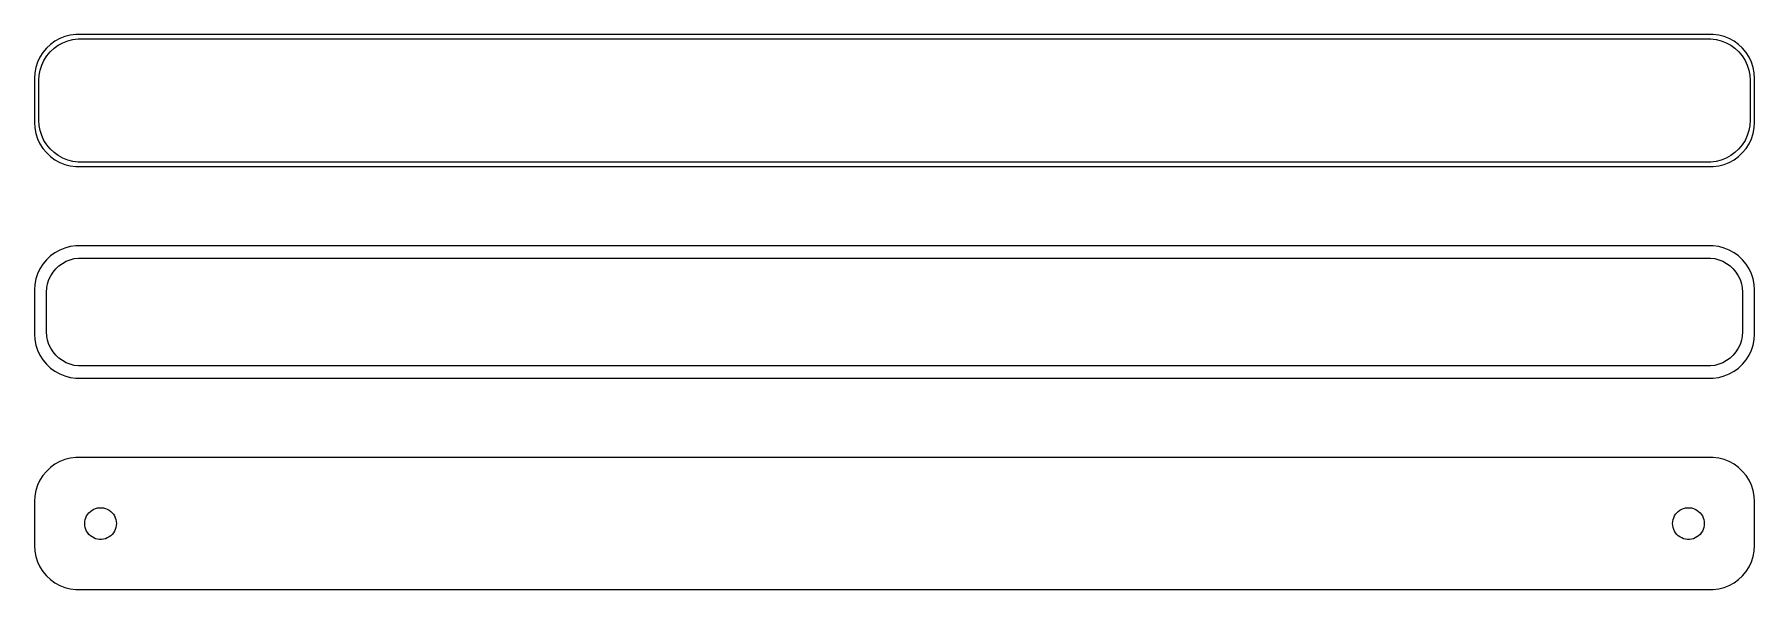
# Model space of a CAD drawing. Header units: metres. Extents: x -98 to 98, y 41 to 103.
import ezdxf

# ---------------------------------------------------------------- set-up
doc = ezdxf.new("R2010")
doc.units = ezdxf.units.M

msp = doc.modelspace()

# ---------------------------------------------------------------- linework, layer by layer
for p, q in [((-93.4369, 103.411), (-94.0451, 103.255)), ((-92.8139, 103.49), (-93.4369, 103.411)), ((92.8139, 103.49), (-92.8139, 103.49)), ((93.4369, 103.411), (92.8139, 103.49)), ((94.0451, 103.255), (93.4369, 103.411)), ((-96.5451, 101.439), (-96.8815, 100.909)), ((-96.1448, 101.923), (-96.5451, 101.439)), ((-95.6871, 102.353), (-96.1448, 101.923)), ((-96.0928, 101.042), (-95.7126, 101.502)), ((-95.7126, 101.502), (-95.2778, 101.91)), ((-95.1791, 102.722), (-95.6871, 102.353)), ((-95.2778, 101.91), (-94.7952, 102.261)), ((-94.6289, 103.024), (-95.1791, 102.722)), ((-94.7952, 102.261), (-94.2724, 102.548)), ((-94.0451, 103.255), (-94.6289, 103.024)), ((-94.2724, 102.548), (-93.7178, 102.768)), ((-93.7178, 102.768), (-93.1401, 102.916)), ((-93.1401, 102.916), (-92.5482, 102.991)), ((-92.5482, 102.991), (92.5482, 102.991)), ((92.5482, 102.991), (93.1401, 102.916)), ((93.1401, 102.916), (93.7178, 102.768)), ((93.7178, 102.768), (94.2724, 102.548)), ((94.6289, 103.024), (94.0451, 103.255)), ((94.2724, 102.548), (94.7952, 102.261)), ((95.1791, 102.722), (94.6289, 103.024)), ((94.7952, 102.261), (95.2778, 101.91)), ((95.6871, 102.353), (95.1791, 102.722)), ((95.2778, 101.91), (95.7126, 101.502)), ((96.1448, 101.923), (95.6871, 102.353)), ((95.7126, 101.502), (96.0928, 101.042)), ((96.5451, 101.439), (96.1448, 101.923)), ((96.8815, 100.909), (96.5451, 101.439)), ((-97.3429, 99.7434), (-97.4606, 99.1267)), ((-97.1489, 100.341), (-97.3429, 99.7434)), ((-96.8815, 100.909), (-97.1489, 100.341)), ((-96.8508, 99.4313), (-96.6664, 99.9986)), ((-96.6664, 99.9986), (-96.4125, 100.538)), ((-96.4125, 100.538), (-96.0928, 101.042)), ((96.0928, 101.042), (96.4125, 100.538)), ((96.4125, 100.538), (96.6664, 99.9986)), ((96.6664, 99.9986), (96.8508, 99.4313)), ((97.1489, 100.341), (96.8815, 100.909)), ((97.3429, 99.7434), (97.1489, 100.341)), ((97.4606, 99.1267), (97.3429, 99.7434)), ((-97.4606, 99.1267), (-97.5, 98.5)), ((-97.5, 98.5), (-97.5, 93.5)), ((-97, 98.25), (-96.9625, 98.8453)), ((-97, 93.75), (-97, 98.25)), ((-96.9625, 98.8453), (-96.8508, 99.4313)), ((96.8508, 99.4313), (96.9625, 98.8453)), ((96.9625, 98.8453), (97, 98.25)), ((97, 98.25), (97, 93.75)), ((97.5, 98.5), (97.4606, 99.1267)), ((97.5, 93.5), (97.5, 98.5)), ((-96.9625, 93.1547), (-97, 93.75)), ((97, 93.75), (96.9625, 93.1547)), ((-97.5, 93.5), (-97.4606, 92.8733)), ((-97.4606, 92.8733), (-97.3429, 92.2566)), ((-97.3429, 92.2566), (-97.1489, 91.6594)), ((-97.1489, 91.6594), (-96.8815, 91.0912)), ((-96.8508, 92.5687), (-96.9625, 93.1547)), ((-96.6664, 92.0014), (-96.8508, 92.5687)), ((-96.4125, 91.4617), (-96.6664, 92.0014)), ((96.6664, 92.0014), (96.4125, 91.4617)), ((96.8508, 92.5687), (96.6664, 92.0014)), ((96.9625, 93.1547), (96.8508, 92.5687)), ((96.8815, 91.0912), (97.1489, 91.6594)), ((97.1489, 91.6594), (97.3429, 92.2566)), ((97.3429, 92.2566), (97.4606, 92.8733)), ((97.4606, 92.8733), (97.5, 93.5)), ((-96.8815, 91.0912), (-96.5451, 90.5611)), ((-96.5451, 90.5611), (-96.1448, 90.0773)), ((-96.0928, 90.958), (-96.4125, 91.4617)), ((-96.1448, 90.0773), (-95.6871, 89.6474)), ((-95.7126, 90.4984), (-96.0928, 90.958)), ((-95.2778, 90.0901), (-95.7126, 90.4984)), ((-94.7952, 89.7395), (-95.2778, 90.0901)), ((-94.2724, 89.4521), (-94.7952, 89.7395)), ((94.7952, 89.7395), (94.2724, 89.4521)), ((95.2778, 90.0901), (94.7952, 89.7395)), ((95.7126, 90.4984), (95.2778, 90.0901)), ((95.6871, 89.6474), (96.1448, 90.0773)), ((96.0928, 90.958), (95.7126, 90.4984)), ((96.4125, 91.4617), (96.0928, 90.958)), ((96.1448, 90.0773), (96.5451, 90.5611)), ((96.5451, 90.5611), (96.8815, 91.0912)), ((-95.6871, 89.6474), (-95.1791, 89.2784)), ((-95.1791, 89.2784), (-94.6289, 88.9759)), ((-94.6289, 88.9759), (-94.0451, 88.7447)), ((-93.7178, 89.2325), (-94.2724, 89.4521)), ((-94.0451, 88.7447), (-93.4369, 88.5886)), ((-93.1401, 89.0841), (-93.7178, 89.2325)), ((-93.4369, 88.5886), (-92.8139, 88.5099)), ((-92.5482, 89.0094), (-93.1401, 89.0841)), ((-92.8139, 88.5099), (92.8139, 88.5099)), ((92.5482, 89.0094), (-92.5482, 89.0094)), ((93.1401, 89.0841), (92.5482, 89.0094)), ((92.8139, 88.5099), (93.4369, 88.5886)), ((93.7178, 89.2325), (93.1401, 89.0841)), ((93.4369, 88.5886), (94.0451, 88.7447)), ((94.2724, 89.4521), (93.7178, 89.2325)), ((94.0451, 88.7447), (94.6289, 88.9759)), ((94.6289, 88.9759), (95.1791, 89.2784)), ((95.1791, 89.2784), (95.6871, 89.6474)), ((-95.6871, 78.3526), (-96.1448, 77.9227)), ((-95.1791, 78.7216), (-95.6871, 78.3526)), ((-94.6289, 79.0241), (-95.1791, 78.7216)), ((-94.0451, 79.2553), (-94.6289, 79.0241)), ((-93.4369, 79.4114), (-94.0451, 79.2553)), ((-93.4457, 77.9301), (-92.9751, 78.0509)), ((-92.8139, 79.4901), (-93.4369, 79.4114)), ((-92.9751, 78.0509), (-92.493, 78.1118)), ((92.8139, 79.4901), (-92.8139, 79.4901)), ((-92.493, 78.1118), (92.493, 78.1118)), ((92.493, 78.1118), (92.9751, 78.0509)), ((93.4369, 79.4114), (92.8139, 79.4901)), ((92.9751, 78.0509), (93.4457, 77.9301)), ((94.0451, 79.2553), (93.4369, 79.4114)), ((94.6289, 79.0241), (94.0451, 79.2553)), ((95.1791, 78.7216), (94.6289, 79.0241)), ((95.6871, 78.3526), (95.1791, 78.7216)), ((96.1448, 77.9227), (95.6871, 78.3526)), ((-97.1489, 76.3406), (-97.3429, 75.7434)), ((-96.8815, 76.9088), (-97.1489, 76.3406)), ((-96.5451, 77.4389), (-96.8815, 76.9088)), ((-96.1448, 77.9227), (-96.5451, 77.4389)), ((-95.8477, 75.6744), (-95.6408, 76.1141)), ((-95.6408, 76.1141), (-95.3805, 76.5244)), ((-95.3805, 76.5244), (-95.0707, 76.8988)), ((-95.0707, 76.8988), (-94.7165, 77.2315)), ((-94.7165, 77.2315), (-94.3234, 77.5171)), ((-94.3234, 77.5171), (-93.8975, 77.7512)), ((-93.8975, 77.7512), (-93.4457, 77.9301)), ((93.4457, 77.9301), (93.8975, 77.7512)), ((93.8975, 77.7512), (94.3234, 77.5171)), ((94.3234, 77.5171), (94.7165, 77.2315)), ((94.7165, 77.2315), (95.0707, 76.8988)), ((95.0707, 76.8988), (95.3805, 76.5244)), ((95.3805, 76.5244), (95.6408, 76.1141)), ((95.6408, 76.1141), (95.8477, 75.6744)), ((96.5451, 77.4389), (96.1448, 77.9227)), ((96.8815, 76.9088), (96.5451, 77.4389)), ((97.1489, 76.3406), (96.8815, 76.9088)), ((97.3429, 75.7434), (97.1489, 76.3406)), ((-97.4606, 75.1267), (-97.5, 74.5)), ((-97.5, 74.5), (-97.5, 69.5)), ((-97.3429, 75.7434), (-97.4606, 75.1267)), ((-96.1195, 74.25), (-96.089, 74.735)), ((-96.1195, 69.75), (-96.1195, 74.25)), ((-96.089, 74.735), (-95.9979, 75.2123)), ((-95.9979, 75.2123), (-95.8477, 75.6744)), ((95.8477, 75.6744), (95.9979, 75.2123)), ((95.9979, 75.2123), (96.089, 74.735)), ((96.089, 74.735), (96.1195, 74.25)), ((96.1195, 74.25), (96.1195, 69.75)), ((97.4606, 75.1267), (97.3429, 75.7434)), ((97.5, 74.5), (97.4606, 75.1267)), ((97.5, 69.5), (97.5, 74.5)), ((-97.5, 69.5), (-97.4606, 68.8733)), ((-97.4606, 68.8733), (-97.3429, 68.2566)), ((-97.3429, 68.2566), (-97.1489, 67.6594)), ((-96.089, 69.265), (-96.1195, 69.75)), ((-95.9979, 68.7877), (-96.089, 69.265)), ((-95.8477, 68.3256), (-95.9979, 68.7877)), ((-95.6408, 67.8859), (-95.8477, 68.3256)), ((95.8477, 68.3256), (95.6408, 67.8859)), ((95.9979, 68.7877), (95.8477, 68.3256)), ((96.089, 69.265), (95.9979, 68.7877)), ((96.1195, 69.75), (96.089, 69.265)), ((97.1489, 67.6594), (97.3429, 68.2566)), ((97.3429, 68.2566), (97.4606, 68.8733)), ((97.4606, 68.8733), (97.5, 69.5)), ((-97.1489, 67.6594), (-96.8815, 67.0912)), ((-96.8815, 67.0912), (-96.5451, 66.5611)), ((-96.5451, 66.5611), (-96.1448, 66.0773)), ((-95.3805, 67.4756), (-95.6408, 67.8859)), ((-95.0707, 67.1012), (-95.3805, 67.4756)), ((-94.7165, 66.7685), (-95.0707, 67.1012)), ((-94.3234, 66.4829), (-94.7165, 66.7685)), ((-93.8975, 66.2488), (-94.3234, 66.4829)), ((94.3234, 66.4829), (93.8975, 66.2488)), ((94.7165, 66.7685), (94.3234, 66.4829)), ((95.0707, 67.1012), (94.7165, 66.7685)), ((95.3805, 67.4756), (95.0707, 67.1012)), ((95.6408, 67.8859), (95.3805, 67.4756)), ((96.1448, 66.0773), (96.5451, 66.5611)), ((96.5451, 66.5611), (96.8815, 67.0912)), ((96.8815, 67.0912), (97.1489, 67.6594)), ((-96.1448, 66.0773), (-95.6871, 65.6474)), ((-95.6871, 65.6474), (-95.1791, 65.2784)), ((-95.1791, 65.2784), (-94.6289, 64.9759)), ((-94.6289, 64.9759), (-94.0451, 64.7447)), ((-94.0451, 64.7447), (-93.4369, 64.5886)), ((-93.4457, 66.0699), (-93.8975, 66.2488)), ((-92.9751, 65.9491), (-93.4457, 66.0699)), ((-93.4369, 64.5886), (-92.8139, 64.5099)), ((-92.493, 65.8882), (-92.9751, 65.9491)), ((-92.8139, 64.5099), (92.8139, 64.5099)), ((92.493, 65.8882), (-92.493, 65.8882)), ((92.9751, 65.9491), (92.493, 65.8882)), ((92.8139, 64.5099), (93.4369, 64.5886)), ((93.4457, 66.0699), (92.9751, 65.9491)), ((93.4369, 64.5886), (94.0451, 64.7447)), ((93.8975, 66.2488), (93.4457, 66.0699)), ((94.0451, 64.7447), (94.6289, 64.9759)), ((94.6289, 64.9759), (95.1791, 65.2784)), ((95.1791, 65.2784), (95.6871, 65.6474)), ((95.6871, 65.6474), (96.1448, 66.0773)), ((-95.1791, 54.7216), (-95.6871, 54.3526)), ((-94.6289, 55.0241), (-95.1791, 54.7216)), ((-94.0451, 55.2553), (-94.6289, 55.0241)), ((-93.4369, 55.4114), (-94.0451, 55.2553)), ((-92.8139, 55.4901), (-93.4369, 55.4114)), ((92.8139, 55.4901), (-92.8139, 55.4901)), ((93.4369, 55.4114), (92.8139, 55.4901)), ((94.0451, 55.2553), (93.4369, 55.4114)), ((94.6289, 55.0241), (94.0451, 55.2553)), ((95.1791, 54.7216), (94.6289, 55.0241)), ((95.6871, 54.3526), (95.1791, 54.7216)), ((-96.8815, 52.9088), (-97.1489, 52.3406)), ((-96.5451, 53.4389), (-96.8815, 52.9088)), ((-96.1448, 53.9227), (-96.5451, 53.4389)), ((-95.6871, 54.3526), (-96.1448, 53.9227)), ((96.1448, 53.9227), (95.6871, 54.3526)), ((96.5451, 53.4389), (96.1448, 53.9227)), ((96.8815, 52.9088), (96.5451, 53.4389)), ((97.1489, 52.3406), (96.8815, 52.9088)), ((-97.4606, 51.1267), (-97.5, 50.5)), ((-97.3429, 51.7434), (-97.4606, 51.1267)), ((-97.1489, 52.3406), (-97.3429, 51.7434)), ((97.3429, 51.7434), (97.1489, 52.3406)), ((97.4606, 51.1267), (97.3429, 51.7434)), ((97.5, 50.5), (97.4606, 51.1267)), ((-97.5, 50.5), (-97.5, 45.5)), ((-91.6736, 48.6626), (-91.5773, 48.8671)), ((-91.5773, 48.8671), (-91.4562, 49.058)), ((-91.4562, 49.058), (-91.3121, 49.2322)), ((-91.3121, 49.2322), (-91.1474, 49.3869)), ((-91.1474, 49.3869), (-90.9645, 49.5198)), ((-90.9645, 49.5198), (-90.7664, 49.6287)), ((-90.7664, 49.6287), (-90.5562, 49.7119)), ((-90.5562, 49.7119), (-90.3373, 49.7681)), ((-90.3373, 49.7681), (-90.113, 49.7964)), ((-90.113, 49.7964), (-89.887, 49.7964)), ((-89.887, 49.7964), (-89.6627, 49.7681)), ((-89.6627, 49.7681), (-89.4438, 49.7119)), ((-89.4438, 49.7119), (-89.2336, 49.6287)), ((-89.2336, 49.6287), (-89.0355, 49.5198)), ((-89.0355, 49.5198), (-88.8526, 49.3869)), ((-88.8526, 49.3869), (-88.6879, 49.2322)), ((-88.6879, 49.2322), (-88.5438, 49.058)), ((-88.5438, 49.058), (-88.4226, 48.8671)), ((-88.4226, 48.8671), (-88.3264, 48.6626)), ((88.3264, 48.6626), (88.4226, 48.8671)), ((88.4226, 48.8671), (88.5438, 49.058)), ((88.5438, 49.058), (88.6879, 49.2322)), ((88.6879, 49.2322), (88.8526, 49.3869)), ((88.8526, 49.3869), (89.0355, 49.5198)), ((89.0355, 49.5198), (89.2336, 49.6287)), ((89.2336, 49.6287), (89.4438, 49.7119)), ((89.4438, 49.7119), (89.6627, 49.7681)), ((89.6627, 49.7681), (89.887, 49.7964)), ((89.887, 49.7964), (90.113, 49.7964)), ((90.113, 49.7964), (90.3373, 49.7681)), ((90.3373, 49.7681), (90.5562, 49.7119)), ((90.5562, 49.7119), (90.7664, 49.6287)), ((90.7664, 49.6287), (90.9645, 49.5198)), ((90.9645, 49.5198), (91.1474, 49.3869)), ((91.1474, 49.3869), (91.3121, 49.2322)), ((91.3121, 49.2322), (91.4562, 49.058)), ((91.4562, 49.058), (91.5773, 48.8671)), ((91.5773, 48.8671), (91.6736, 48.6626)), ((97.5, 45.5), (97.5, 50.5)), ((-91.8, 48), (-91.7858, 48.2256)), ((-91.7858, 47.7744), (-91.8, 48)), ((-91.7858, 48.2256), (-91.7434, 48.4476)), ((-91.7434, 47.5524), (-91.7858, 47.7744)), ((-91.7434, 48.4476), (-91.6736, 48.6626)), ((-91.6736, 47.3374), (-91.7434, 47.5524)), ((-91.5773, 47.1329), (-91.6736, 47.3374)), ((-91.4562, 46.942), (-91.5773, 47.1329)), ((-91.3121, 46.7678), (-91.4562, 46.942)), ((-88.5438, 46.942), (-88.6879, 46.7678)), ((-88.4226, 47.1329), (-88.5438, 46.942)), ((-88.3264, 47.3374), (-88.4226, 47.1329)), ((-88.3264, 48.6626), (-88.2565, 48.4476)), ((-88.2565, 47.5524), (-88.3264, 47.3374)), ((-88.2565, 48.4476), (-88.2142, 48.2256)), ((-88.2142, 47.7744), (-88.2565, 47.5524)), ((-88.2142, 48.2256), (-88.2, 48)), ((-88.2, 48), (-88.2142, 47.7744)), ((88.2, 48), (88.2142, 48.2256)), ((88.2142, 47.7744), (88.2, 48)), ((88.2142, 48.2256), (88.2565, 48.4476)), ((88.2565, 47.5524), (88.2142, 47.7744)), ((88.2565, 48.4476), (88.3264, 48.6626)), ((88.3264, 47.3374), (88.2565, 47.5524)), ((88.4226, 47.1329), (88.3264, 47.3374)), ((88.5438, 46.942), (88.4226, 47.1329)), ((88.6879, 46.7678), (88.5438, 46.942)), ((91.4562, 46.942), (91.3121, 46.7678)), ((91.5773, 47.1329), (91.4562, 46.942)), ((91.6736, 47.3374), (91.5773, 47.1329)), ((91.6736, 48.6626), (91.7434, 48.4476)), ((91.7434, 47.5524), (91.6736, 47.3374)), ((91.7434, 48.4476), (91.7858, 48.2256)), ((91.7858, 47.7744), (91.7434, 47.5524)), ((91.7858, 48.2256), (91.8, 48)), ((91.8, 48), (91.7858, 47.7744)), ((-97.5, 45.5), (-97.4606, 44.8733)), ((-97.4606, 44.8733), (-97.3429, 44.2566)), ((-91.1474, 46.6131), (-91.3121, 46.7678)), ((-90.9645, 46.4802), (-91.1474, 46.6131)), ((-90.7664, 46.3713), (-90.9645, 46.4802)), ((-90.5562, 46.2881), (-90.7664, 46.3713)), ((-90.3373, 46.2319), (-90.5562, 46.2881)), ((-90.113, 46.2036), (-90.3373, 46.2319)), ((-89.887, 46.2036), (-90.113, 46.2036)), ((-89.6627, 46.2319), (-89.887, 46.2036)), ((-89.4438, 46.2881), (-89.6627, 46.2319)), ((-89.2336, 46.3713), (-89.4438, 46.2881)), ((-89.0355, 46.4802), (-89.2336, 46.3713)), ((-88.8526, 46.6131), (-89.0355, 46.4802)), ((-88.6879, 46.7678), (-88.8526, 46.6131)), ((88.8526, 46.6131), (88.6879, 46.7678)), ((89.0355, 46.4802), (88.8526, 46.6131)), ((89.2336, 46.3713), (89.0355, 46.4802)), ((89.4438, 46.2881), (89.2336, 46.3713)), ((89.6627, 46.2319), (89.4438, 46.2881)), ((89.887, 46.2036), (89.6627, 46.2319)), ((90.113, 46.2036), (89.887, 46.2036)), ((90.3373, 46.2319), (90.113, 46.2036)), ((90.5562, 46.2881), (90.3373, 46.2319)), ((90.7664, 46.3713), (90.5562, 46.2881)), ((90.9645, 46.4802), (90.7664, 46.3713)), ((91.1474, 46.6131), (90.9645, 46.4802)), ((91.3121, 46.7678), (91.1474, 46.6131)), ((97.3429, 44.2566), (97.4606, 44.8733)), ((97.4606, 44.8733), (97.5, 45.5)), ((-97.3429, 44.2566), (-97.1489, 43.6594)), ((-97.1489, 43.6594), (-96.8815, 43.0912)), ((-96.8815, 43.0912), (-96.5451, 42.5611)), ((96.5451, 42.5611), (96.8815, 43.0912)), ((96.8815, 43.0912), (97.1489, 43.6594)), ((97.1489, 43.6594), (97.3429, 44.2566)), ((-96.5451, 42.5611), (-96.1448, 42.0773)), ((-96.1448, 42.0773), (-95.6871, 41.6474)), ((-95.6871, 41.6474), (-95.1791, 41.2784)), ((-95.1791, 41.2784), (-94.6289, 40.9759)), ((-94.6289, 40.9759), (-94.0451, 40.7447)), ((94.0451, 40.7447), (94.6289, 40.9759)), ((94.6289, 40.9759), (95.1791, 41.2784)), ((95.1791, 41.2784), (95.6871, 41.6474)), ((95.6871, 41.6474), (96.1448, 42.0773)), ((96.1448, 42.0773), (96.5451, 42.5611)), ((-94.0451, 40.7447), (-93.4369, 40.5886)), ((-93.4369, 40.5886), (-92.8139, 40.5099)), ((-92.8139, 40.5099), (92.8139, 40.5099)), ((92.8139, 40.5099), (93.4369, 40.5886)), ((93.4369, 40.5886), (94.0451, 40.7447))]:
    msp.add_line(p, q)

doc.saveas('drawing.dxf')
